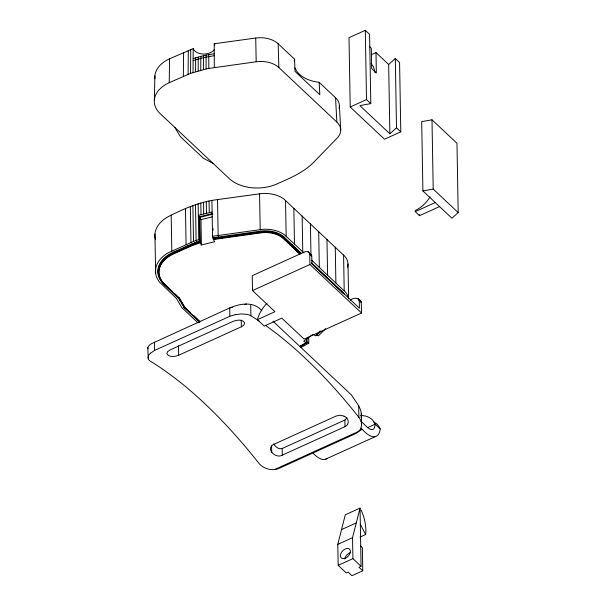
<?xml version="1.0" encoding="UTF-8"?>
<svg xmlns="http://www.w3.org/2000/svg" width="606" height="606" viewBox="0 0 606 606"><rect width="100%" height="100%" fill="white"/><g stroke="black" fill="none" stroke-linecap="round" stroke-linejoin="round"><path stroke-width="0.91" d="M319.157 82.318L335.557 97.74L336.838 122.071A22.255 14.453 -1 0 1 337.239 137.986L314.317 161.628C304.129 172.354 290.13 178.119 276.859 183.944A34.247 22.24 -1 0 1 229.265 178.611L160.264 113.716A34.247 22.24 -1 0 1 169.21 82.711L190.549 73.364L206.093 68.97L206.085 55.146L214.191 53.745L214.229 43.768L255.717 38.034A22.036 14.309 -1 0 1 278.169 43.776L294.569 59.191L295.008 71.364L319.816 94.695L319.157 82.318A30.618 19.884 -1 0 1 294.933 67.864M206.093 68.97L208.805 68.44L208.759 54.623M203.419 69.561L203.434 55.729L206.085 55.146M193.041 72.493L193.2 48.647L169.612 58.767A33.906 22.021 -1 0 0 154.931 78.772M198.154 70.91L198.223 57.07L203.434 55.729M200.768 70.205L200.813 56.373M195.579 71.675L195.67 57.82L198.223 57.07M190.549 73.364L190.731 49.51M188.102 74.288L188.307 50.427M183.353 76.295L183.603 52.419M169.21 82.711L169.612 58.767M154.341 100.005L154.886 75.886M361.138 417.481C362.797 408.732 355.54 401.763 351.45 394.976L272.958 321.165M265.284 325.255A402.407 169.778 65.6 0 1 357.866 416.034L358.881 417.352A16.188 12.779 12.4 0 1 361.229 422.041C362.638 426.927 359.676 432.222 354.957 433.934L279.722 468.097C274.336 470.741 267.799 469.855 262.815 466.718A16.188 12.779 12.4 0 1 258.557 462.901L257.542 461.583A402.407 169.778 65.6 0 0 151.561 361.911L150.576 361.35A16.188 7.537 -10.2 0 1 148.273 359.002L147.819 347.473L149.318 345.253L151.492 343.67L229.689 307.962C239.908 303.515 253.823 301.076 261.943 310.81M337.784 544.385L345.306 514.782L360.047 508.093L361.062 566.299L359.002 567.239L362.774 570.784L351.935 575.7L348.17 572.155L346.284 573.003L338.186 565.33L337.784 544.385L352.525 537.689L360.047 508.093M347.064 417.701L344.882 420.041L282.176 448.508C278.677 449.705 275.457 446.766 273.7 444.016M312.984 334.239L315.734 335.769L320.21 330.914M315.734 335.769L320.218 331.376M320.975 331.224L316.461 335.648L315.726 335.307M325.619 328.672L318.423 335.86L316.453 334.959M150.455 353.23L148.728 355.154L148 358.085M389.87 133.797L388.666 64.509L395.301 58.509L399.581 62.539L400.793 131.828L384.492 139.228L350.207 106.997L349.003 37.701L365.304 30.3L369.584 34.33L370.796 103.618L359.881 105.596L389.87 133.797L396.506 127.798L395.301 58.509M458.181 212.577L451.924 218.228L422.905 190.943L421.693 121.647L431.995 119.791L456.977 143.281L458.181 212.577L433.199 189.08L431.995 119.791M150.591 353.109L154.598 350.435L229.841 316.279L235.067 314.749M312.272 334.777L303.735 341.208L306.485 342.738L300.121 346.412L301.568 345.162M343.958 416.102L340.087 415.216L336.375 415.936L273.677 444.403C265.163 448.864 275.828 459.136 282.298 455.129L344.996 426.662C347.617 425.579 348.995 422.443 347.859 419.822A7.923 6.083 9.5 0 0 343.958 416.102M304.417 343.549L305.788 342.701M307.03 338.277L307.106 342.701L300.674 346.412L300.659 345.715M308.689 337.534L308.787 343.125L300.599 347.708M303.712 343.958L302.303 345.231M241.362 326.793L243.93 324.998L244.665 322.937C242.574 318.718 236.408 320.12 232.84 321.453L170.142 349.92L167.582 351.677L166.839 353.631C168.976 357.691 175.111 356.631 178.664 355.26L241.362 326.793L241.249 320.195M347.602 267.238A25.603 16.627 -1 0 0 344.844 256.323L284.078 199.177A25.603 16.627 -1 0 0 261.951 193.519L217.524 199.579C199.768 201.753 183.156 208.964 167.4 217.084A37.595 24.414 -1 0 0 155.454 239.628M159.575 278.018A35.14 22.823 -1 0 1 173.248 252.187L192.2 243.726L199.768 241.082L198.753 239.658L193.519 241.415L168.021 252.884A37.595 24.414 -1 0 0 159.567 282.191L176.369 298.349L181.883 307.681L197.995 322.831M372.228 54.313L375.993 52.578L388.666 64.509M350.207 106.997L366.509 99.596L365.304 30.3M199.715 322.331L184.065 307.613L178.55 298.288L164.074 284.676A35.14 22.823 -1 0 1 173.263 252.876L192.216 244.415L199.783 241.771L200.162 242.309L192.678 244.922L173.793 253.346A34.247 22.24 -1 0 0 160.81 279.214M199.768 321.786L184.883 307.787L179.368 298.463L164.855 284.812A34.247 22.24 -1 0 1 173.801 253.808L192.693 245.385L200.169 242.771L199.73 217.395L198.329 215.38L212.108 212.009M439.517 206.593L419.496 215.683L415.208 211.653L435.237 202.563M252.497 290.577L309.931 264.496L309.757 254.687C309.931 251.732 306.303 250.763 304.151 252.104L252.24 275.677L252.497 290.577L274.935 311.689L257.376 319.657L264.231 326.104L281.79 318.135L304.091 339.087L361.524 313.014L361.29 302.553C359.949 297.357 353.76 297.152 350.245 300.25M358.957 430.919L362.35 429.374A28.02 11.825 65.6 0 0 380.22 428.904A31.77 20.096 -46.8 0 0 373.379 421.791M274.374 469.642L359.04 431.199M367.425 427.685L375.076 424.215C373.311 419.254 368.259 416.027 363.077 415.671A31.694 20.051 -46.8 0 0 360.578 415.61M325.475 459.25L375.637 436.479M341.542 529.583L356.283 522.887M360.04 537.06L365.653 534.507A22.808 10.007 76.3 0 0 361.055 510.01M338.186 565.33L352.927 558.641L352.525 537.689M193.162 58.63L195.67 57.82M193.125 60.57L203.442 57.653L214.259 55.661L214.191 53.745M212.047 214.335L199.73 217.395L200.965 219.607L212.426 216.804M200.169 242.771L201.412 244.983L214.63 241.749L213.388 239.537L213.35 237.226M232.348 307.34L229.689 307.962L229.841 316.279M244.733 304.432L246.506 304.015M235.287 314.711L241.203 313.931L246.687 314.317A16.188 7.537 -10.2 0 1 250.899 315.802L251.884 316.377A402.407 169.778 65.6 0 1 259.307 321.15M212.721 213.532L199.344 216.804L199.783 241.771M422.905 190.943L433.199 189.08M208.805 68.44L256.194 61.767A22.255 14.453 -1 0 1 278.874 67.569L336.838 122.071M211.911 200.488L212.532 236.287L262.572 229.326A25.603 16.627 -1 0 1 284.699 234.976L304.03 253.028M213.145 237.81L260.603 231.128A23.149 15.036 -1 0 1 284.176 237.158L300.75 252.74L300.765 253.429L284.191 237.847A23.149 15.036 -1 0 0 260.618 231.825L213.153 238.499L212.532 236.287M213.388 239.537L260.777 232.863A22.255 14.453 -1 0 1 283.456 238.658L300.023 254.232L283.449 238.196A22.255 14.453 -1 0 0 260.769 232.401L213.38 239.075L213.153 238.499M359.123 300.144L360.57 300.993M213.123 163.423L203.351 158.242L180.346 136.615L174.793 127.381M310.136 253.755L311.757 255.974L311.938 263.549L359.419 308.196L359.237 300.621L358.101 298.69M307.098 342.004L308.787 343.125M306.477 342.276L307.106 342.701M366.509 99.596L370.796 103.618M396.506 127.798L400.793 131.828M308.568 252.111L311.029 254.414M308.083 251.823L311.363 254.861M357.616 298.402L360.896 301.447M309.552 253.452L311.605 255.391M359.085 300.038L361.138 301.97M309.704 254.043L311.757 255.974M359.237 300.621L361.29 302.553M311.673 260.216L345.465 292.122A25.603 16.627 -1 0 1 348.465 298.213M311.582 262.921L342.17 291.683L342.178 292.38A23.149 15.036 -1 0 1 343.344 293.599M311.59 263.618L333.891 284.578L333.876 283.888M334.527 285.176L342.178 292.38M309.931 264.496L361.524 313.014M375.076 424.071L380.22 428.904M361.032 421.314L367.266 427.177A13.976 5.893 65.6 0 0 375.076 424.215M361.032 428.131L362.35 429.374M161.196 279.889A34.247 22.24 -1 0 0 164.847 284.35L172.104 291.175M174.74 293.66L179.361 298L184.875 307.325L190.292 312.416M161.741 281.449A35.14 22.823 -1 0 0 164.067 283.979L165.438 285.282M167.506 287.221L170.263 289.82M193.67 315.597L199.76 321.324M185.413 308.204L184.05 306.924L184.065 307.613M192.897 315.241L196.98 319.082M360.487 545.908L362.373 547.68L362.774 570.784M352.927 558.641L361.062 566.299M369.319 46.359L371.311 48.245L371.667 68.569L376.341 72.962L375.993 52.578M371.016 63.675L373.554 66.872L375.046 72.712M179.914 299.925L180.838 301.477M181.755 303.038L182.671 304.591M360.335 524.258L365.653 534.507M148.091 348.692L147.819 347.473M339.39 105.535L340.716 129.949M278.169 43.776L278.874 67.569M255.717 38.034L256.194 61.767M419.473 214.547L419.496 215.683M415.208 211.653L415.186 210.517A22.801 14.423 -46.8 0 0 430.002 196.95M361.335 413.678L361.54 425.298M358.684 405.914L358.881 417.352M348.003 264.019L348.609 298.879M343.587 255.005L344.208 290.804M344.882 420.041L344.996 426.662M335.254 247.172L335.883 282.972M326.975 239.385L327.604 275.185M325.596 276.101L325.604 276.79M318.695 231.598L319.324 267.397M318.9 332.262L318.907 332.724M317.317 268.314L317.324 269.003M310.416 223.811L310.961 254.906M306.409 338.587L306.485 342.738M302.136 216.024L302.758 251.831M302.871 344.526L302.886 345.215M293.857 208.237L294.478 244.044M292.471 244.953L292.486 245.642M291.728 245.983L291.744 246.445M285.524 200.412L286.153 236.211M284.176 237.151L284.191 237.847M283.449 238.196L283.456 238.658M282.176 448.508L282.298 455.129M271.602 445.918L271.715 452.523M260.769 232.401L260.777 232.863M260.603 231.128L260.618 231.818M259.565 193.776L260.194 229.576M250.702 304.394L250.899 315.802M218.864 238.188L218.872 238.65M218.675 237.613L218.152 235.386L217.524 199.579M212.979 228.47L213.009 230.341M209.062 201.04L209.267 212.57M206.282 201.654L206.479 213.183M203.525 202.328L203.73 213.857M200.806 203.063L201.01 214.592M200.965 219.607L201.412 244.983M198.132 203.851L198.753 239.658M197.624 243.127L197.632 243.589M197.215 242.597L196.117 240.506L195.488 204.707M195.132 243.998L195.14 244.46M194.685 242.786L194.693 243.483M192.897 205.608L193.519 241.415M192.678 244.922L192.693 245.385M192.2 243.726L192.216 244.415M190.322 206.585L190.951 242.385M187.928 246.93L187.936 247.392M187.421 245.748L187.428 246.437M185.451 208.638L186.08 244.445M184.875 307.325L184.883 307.787M179.361 298L179.368 298.463M178.535 297.591L178.55 298.288M178.505 345.837L178.664 355.26M173.793 253.346L173.801 253.808M173.24 252.179L173.255 252.876M171.18 215.122L171.809 250.922M164.847 284.35L164.855 284.812M164.059 283.987L164.074 284.676M154.947 234.06L155.621 273.056M154.454 342.125L154.598 350.435M214.259 55.661L214.282 67.554M161.241 280.783A35.14 22.823 -1 0 1 159.939 278.722M342.163 291.683A23.149 15.036 -1 0 1 344.322 294.213M326.854 458.545A28.02 11.825 65.6 0 1 313.226 453.288M257.376 319.657A28.277 17.892 -46.8 0 1 267.026 303.159M344.731 559.035A6.075 3.856 -46.9 0 1 350.435 552.619M335.557 97.74A22.036 14.309 -1 0 1 339.049 108.307M294.168 60.926A30.618 19.884 -1 0 1 294.569 59.191M214.266 49.609A11.158 7.249 -1 0 1 203.086 54.048A11.158 7.249 -1 0 1 193.2 48.647M214.229 43.768A11.158 7.249 -1 0 1 214.888 45.026M344.662 558.482A6.075 3.856 -46.9 0 0 350.071 549.793A6.075 3.856 -46.9 0 0 341.481 552.354A6.075 3.856 -46.9 0 0 344.662 558.482"/></g></svg>
